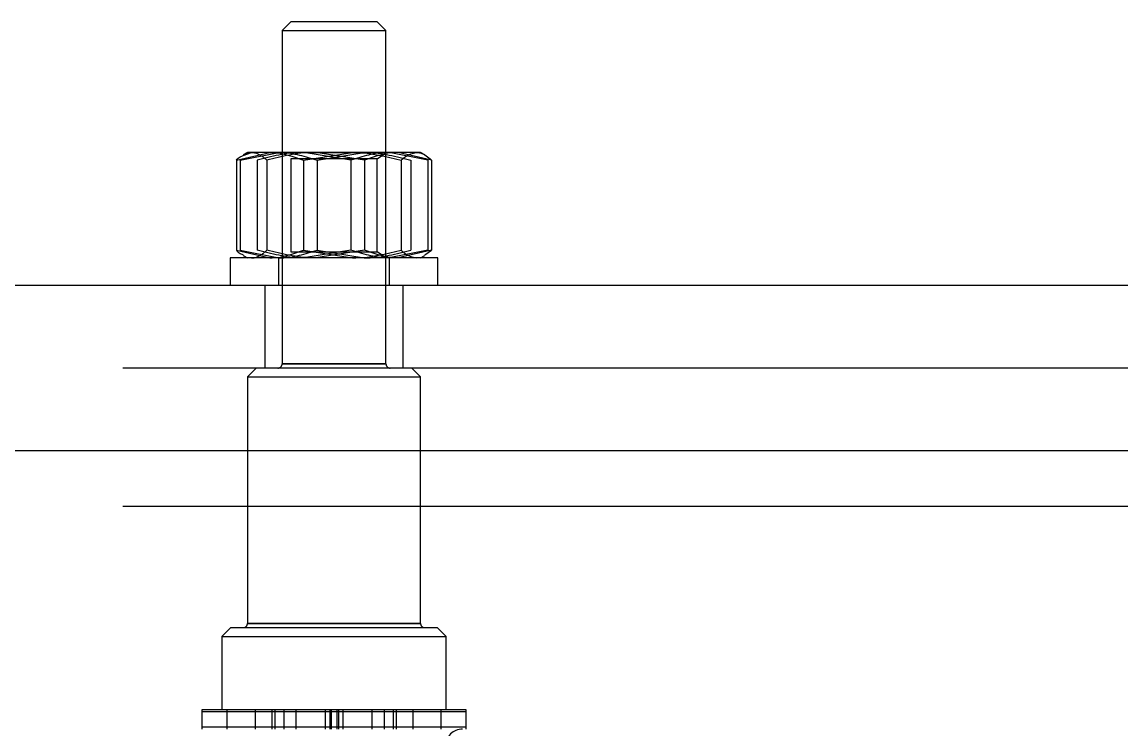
# Model space of a CAD drawing. Header units: metres. Extents: x 0 to 21025, y 0 to 14850.
# Drawn here: x 4855 to 4918.5, y 9310.5 to 9351.4 of the extents above; entities that cross this region are included whole.
import ezdxf

# ---------------------------------------------------------------- set-up
doc = ezdxf.new("R2010")
doc.units = ezdxf.units.M
doc.header["$LTSCALE"] = 25
doc.linetypes.add('HIDDEN2', pattern=[4.7625, 3.175, -1.5875])
doc.layers.add('SL4', color=4, linetype='Continuous')
doc.layers.add('ST1', color=7, linetype='HIDDEN2')

msp = doc.modelspace()

# ---------------------------------------------------------------- linework, layer by layer
at = {"layer": 'SL4'}
for p, q in [((4870.527, 9351.384), (4870.027, 9350.884)), ((4875.527, 9351.384), (4870.527, 9351.384)), ((4876.027, 9350.884), (4875.527, 9351.384)), ((4870.027, 9350.884), (4870.027, 9343.849)), ((4870.027, 9350.884), (4876.027, 9350.884)), ((4876.027, 9343.849), (4876.027, 9350.884)), ((4867.384, 9343.402), (4869.325, 9343.849)), ((4867.384, 9343.402), (4867.384, 9338.195)), ((4868.027, 9343.849), (4867.776, 9343.704)), ((4869.325, 9343.849), (4868.027, 9343.849)), ((4874.086, 9343.849), (4869.325, 9343.849)), ((4871.265, 9343.402), (4874.086, 9343.849)), ((4871.265, 9343.402), (4871.265, 9338.195)), ((4877.788, 9343.849), (4874.086, 9343.849)), ((4876.908, 9343.402), (4876.908, 9338.195)), ((4878.027, 9343.849), (4877.788, 9343.849)), ((4878.277, 9343.704), (4878.027, 9343.849)), ((4878.669, 9343.402), (4878.669, 9338.195)), ((4867.027, 9337.749), (4867.027, 9336.149)), ((4879.027, 9337.749), (4867.027, 9337.749)), ((4867.384, 9338.195), (4869.325, 9337.749)), ((4867.776, 9337.893), (4868.027, 9337.749)), ((4871.265, 9338.195), (4874.086, 9337.749)), ((4878.027, 9337.749), (4878.277, 9337.893)), ((4878.266, 9337.937), (4878.669, 9338.195)), ((4879.027, 9336.149), (4879.027, 9337.749)), ((5535.514, 9336.149), (4210.539, 9336.149)), ((4210.539, 9326.624), (5535.514, 9326.624))]:
    msp.add_line(p, q, dxfattribs=at)
for points, knots in [([(4867.384, 9343.402), (4867.458, 9343.474), (4867.589, 9343.604), (4867.726, 9343.644), (4867.786, 9343.661)], [0, 0, 0, 0, 0.560905, 1, 1, 1, 1]), ([(4869.325, 9343.849), (4869.371, 9343.848), (4870.026, 9343.842), (4870.668, 9343.614), (4871.265, 9343.402)], [0, 0, 0, 0, 0.070201, 1, 1, 1, 1]), ([(4874.086, 9343.849), (4874.153, 9343.848), (4875.106, 9343.842), (4876.04, 9343.614), (4876.908, 9343.402)], [0, 0, 0, 0, 0.0702006, 1, 1, 1, 1]), ([(4876.908, 9343.402), (4876.981, 9343.469), (4877.269, 9343.731), (4877.567, 9343.799), (4877.788, 9343.849)], [0, 0, 0, 0, 0.257551, 1, 1, 1, 1]), ([(4877.788, 9343.849), (4877.868, 9343.842), (4878.166, 9343.817), (4878.457, 9343.577), (4878.669, 9343.402)], [0, 0, 0, 0, 0.268634, 1, 1, 1, 1]), ([(4867.384, 9338.195), (4867.458, 9338.123), (4867.589, 9337.993), (4867.726, 9337.954), (4867.786, 9337.936)], [0, 0, 0, 0, 0.560905, 1, 1, 1, 1]), ([(4869.325, 9337.749), (4869.371, 9337.749), (4870.026, 9337.755), (4870.668, 9337.983), (4871.265, 9338.195)], [0, 0, 0, 0, 0.070201, 1, 1, 1, 1]), ([(4874.086, 9337.749), (4874.153, 9337.749), (4875.106, 9337.755), (4876.04, 9337.983), (4876.908, 9338.195)], [0, 0, 0, 0, 0.070201, 1, 1, 1, 1]), ([(4876.908, 9338.195), (4876.981, 9338.128), (4877.269, 9337.866), (4877.567, 9337.799), (4877.788, 9337.749)], [0, 0, 0, 0, 0.257551, 1, 1, 1, 1])]:
    msp.add_open_spline(points, degree=3, knots=knots, dxfattribs=at)
at = {"layer": 'ST1'}
for p, q in [((4867.612, 9343.402), (4869.833, 9343.849)), ((4867.612, 9343.402), (4867.612, 9338.195)), ((4867.786, 9343.661), (4868.265, 9343.849)), ((4867.958, 9343.75), (4868.098, 9343.849)), ((4868.027, 9343.849), (4868.098, 9343.849)), ((4868.585, 9343.402), (4868.585, 9338.195)), ((4869.146, 9343.402), (4869.146, 9338.195)), ((4870.027, 9343.849), (4870.027, 9331.634)), ((4870.027, 9343.849), (4870.027, 9343.823)), ((4876.027, 9343.823), (4870.027, 9343.823)), ((4875.527, 9343.473), (4870.527, 9343.473)), ((4870.527, 9343.473), (4870.527, 9338.099)), ((4874, 9343.402), (4871.292, 9343.849)), ((4874.788, 9343.402), (4871.967, 9343.849)), ((4872.054, 9343.402), (4874.761, 9343.849)), ((4872.054, 9343.402), (4872.054, 9338.195)), ((4874, 9343.402), (4874, 9338.195)), ((4874.788, 9343.402), (4874.788, 9338.195)), ((4875.527, 9343.473), (4876.027, 9343.823)), ((4875.527, 9338.099), (4875.527, 9343.473)), ((4876.027, 9331.634), (4876.027, 9343.849)), ((4876.027, 9343.823), (4876.027, 9343.849)), ((4878.442, 9343.402), (4876.221, 9343.849)), ((4878.669, 9343.402), (4876.729, 9343.849)), ((4877.469, 9343.402), (4877.469, 9338.195)), ((4877.955, 9343.849), (4878.088, 9343.813)), ((4878.442, 9343.402), (4878.442, 9338.195)), ((4867.612, 9338.195), (4869.833, 9337.749)), ((4869.827, 9337.749), (4869.827, 9336.149)), ((4870.527, 9338.099), (4875.527, 9338.099)), ((4874, 9338.195), (4871.292, 9337.749)), ((4874.788, 9338.195), (4871.967, 9337.749)), ((4872.054, 9338.195), (4874.761, 9337.749)), ((4876.027, 9337.749), (4875.527, 9338.099)), ((4878.442, 9338.195), (4876.221, 9337.749)), ((4876.227, 9336.149), (4876.227, 9337.749)), ((4878.669, 9338.195), (4876.729, 9337.749)), ((4869.027, 9336.149), (4869.027, 9331.386)), ((4877.027, 9331.386), (4877.027, 9336.149)), ((5535.514, 9331.386), (4210.539, 9331.386)), ((4868.527, 9331.384), (4868.027, 9330.884)), ((4877.527, 9331.384), (4868.527, 9331.384)), ((4876.027, 9331.634), (4870.027, 9331.634)), ((4870.027, 9331.634), (4876.027, 9331.634)), ((4878.027, 9330.884), (4877.527, 9331.384)), ((4868.027, 9330.884), (4878.027, 9330.884)), ((4868.027, 9330.884), (4868.027, 9316.634)), ((4878.027, 9316.634), (4878.027, 9330.884)), ((4210.539, 9326.624), (5535.514, 9326.624)), ((5535.514, 9323.386), (4210.539, 9323.386)), ((4867.052, 9316.384), (4866.552, 9315.884)), ((4879.002, 9316.384), (4867.052, 9316.384)), ((4868.027, 9316.634), (4877.98, 9316.634)), ((4878.027, 9316.634), (4868.073, 9316.634)), ((4879.502, 9315.884), (4879.002, 9316.384)), ((4866.552, 9315.884), (4879.502, 9315.884)), ((4866.552, 9315.884), (4866.552, 9311.629)), ((4879.502, 9311.629), (4879.502, 9315.884)), ((4880.67, 9311.629), (4865.383, 9311.629)), ((4865.383, 9311.629), (4865.383, 9310.629)), ((4880.67, 9311.529), (4865.383, 9311.529)), ((4866.827, 9311.629), (4866.827, 9310.529)), ((4866.827, 9311.629), (4866.827, 9310.629)), ((4868.479, 9311.629), (4868.479, 9310.629)), ((4868.479, 9311.529), (4868.479, 9310.529)), ((4869.43, 9311.629), (4869.43, 9310.629)), ((4869.43, 9311.529), (4869.43, 9310.529)), ((4869.606, 9311.629), (4869.606, 9310.629)), ((4869.606, 9311.529), (4869.606, 9310.529)), ((4870.122, 9311.629), (4870.122, 9310.629)), ((4870.122, 9311.529), (4870.122, 9310.529)), ((4870.827, 9311.629), (4870.827, 9310.629)), ((4872.527, 9310.629), (4872.527, 9311.629)), ((4872.777, 9311.629), (4872.777, 9310.629)), ((4872.865, 9311.629), (4872.865, 9310.629)), ((4873.188, 9311.629), (4873.188, 9310.629)), ((4873.277, 9311.629), (4873.277, 9310.629)), ((4873.527, 9311.629), (4873.527, 9310.629)), ((4875.227, 9310.629), (4875.227, 9311.629)), ((4875.931, 9311.629), (4875.931, 9310.629)), ((4875.931, 9311.529), (4875.931, 9310.529)), ((4876.448, 9311.629), (4876.448, 9310.629)), ((4876.448, 9311.529), (4876.448, 9310.529)), ((4876.623, 9311.629), (4876.623, 9310.629)), ((4876.623, 9311.529), (4876.623, 9310.529)), ((4877.574, 9311.629), (4877.574, 9310.629)), ((4877.574, 9311.529), (4877.574, 9310.529)), ((4879.227, 9310.529), (4879.227, 9311.629)), ((4879.227, 9310.629), (4879.227, 9311.629)), ((4880.67, 9310.629), (4880.67, 9311.629)), ((4880.67, 9310.629), (4865.383, 9310.629)), ((4865.383, 9310.629), (4865.383, 9310.529)), ((4870.827, 9310.629), (4870.827, 9310.529)), ((4872.527, 9310.529), (4872.527, 9310.629)), ((4872.777, 9310.629), (4872.777, 9310.529)), ((4872.865, 9310.629), (4872.865, 9310.529)), ((4873.188, 9310.629), (4873.188, 9310.529)), ((4873.277, 9310.629), (4873.277, 9310.529)), ((4873.527, 9310.629), (4873.527, 9310.529)), ((4875.227, 9310.529), (4875.227, 9310.629)), ((4880.67, 9310.529), (4880.67, 9310.629))]:
    msp.add_line(p, q, dxfattribs=at)
for centre, radius, start, end in [((4869.777, 9331.634), 0.25, 270, 0), ((4876.277, 9331.634), 0.25, 180, 270), ((4867.777, 9316.634), 0.25, 270, 0), ((4878.277, 9316.634), 0.25, 180, 270), ((4880.452, 9309.553), 0.975, 90.10943, 180.10901)]:
    msp.add_arc(centre, radius, start, end, dxfattribs=at)
for points, knots in [([(4868.265, 9343.849), (4868.345, 9343.842), (4868.643, 9343.817), (4868.933, 9343.577), (4869.146, 9343.402)], [0, 0, 0, 0, 0.268634, 1, 1, 1, 1]), ([(4871.292, 9343.849), (4871.228, 9343.848), (4870.314, 9343.842), (4869.418, 9343.614), (4868.585, 9343.402)], [0, 0, 0, 0, 0.070201, 1, 1, 1, 1]), ([(4871.967, 9343.849), (4871.9, 9343.848), (4870.947, 9343.842), (4870.014, 9343.614), (4869.146, 9343.402)], [0, 0, 0, 0, 0.0702006, 1, 1, 1, 1]), ([(4869.833, 9343.849), (4869.885, 9343.848), (4870.635, 9343.842), (4871.37, 9343.614), (4872.054, 9343.402)], [0, 0, 0, 0, 0.070201, 1, 1, 1, 1]), ([(4876.221, 9343.849), (4876.168, 9343.848), (4875.418, 9343.842), (4874.683, 9343.614), (4874, 9343.402)], [0, 0, 0, 0, 0.070201, 1, 1, 1, 1]), ([(4874.761, 9343.849), (4874.825, 9343.848), (4875.74, 9343.842), (4876.636, 9343.614), (4877.469, 9343.402)], [0, 0, 0, 0, 0.0702006, 1, 1, 1, 1]), ([(4876.729, 9343.849), (4876.683, 9343.848), (4876.027, 9343.842), (4875.385, 9343.614), (4874.788, 9343.402)], [0, 0, 0, 0, 0.070201, 1, 1, 1, 1]), ([(4868.265, 9337.749), (4868.345, 9337.755), (4868.643, 9337.78), (4868.933, 9338.02), (4869.146, 9338.195)], [0, 0, 0, 0, 0.268634, 1, 1, 1, 1]), ([(4871.292, 9337.749), (4871.228, 9337.749), (4870.314, 9337.755), (4869.418, 9337.983), (4868.585, 9338.195)], [0, 0, 0, 0, 0.0702006, 1, 1, 1, 1]), ([(4871.967, 9337.749), (4871.9, 9337.749), (4870.947, 9337.755), (4870.014, 9337.983), (4869.146, 9338.195)], [0, 0, 0, 0, 0.070201, 1, 1, 1, 1]), ([(4869.833, 9337.749), (4869.885, 9337.749), (4870.635, 9337.755), (4871.37, 9337.983), (4872.054, 9338.195)], [0, 0, 0, 0, 0.070201, 1, 1, 1, 1]), ([(4876.221, 9337.749), (4876.168, 9337.749), (4875.418, 9337.755), (4874.683, 9337.983), (4874, 9338.195)], [0, 0, 0, 0, 0.070201, 1, 1, 1, 1]), ([(4874.761, 9337.749), (4874.825, 9337.749), (4875.74, 9337.755), (4876.636, 9337.983), (4877.469, 9338.195)], [0, 0, 0, 0, 0.070201, 1, 1, 1, 1]), ([(4876.729, 9337.749), (4876.683, 9337.749), (4876.027, 9337.755), (4875.385, 9337.983), (4874.788, 9338.195)], [0, 0, 0, 0, 0.070201, 1, 1, 1, 1])]:
    msp.add_open_spline(points, degree=3, knots=knots, dxfattribs=at)

doc.saveas('drawing.dxf')
